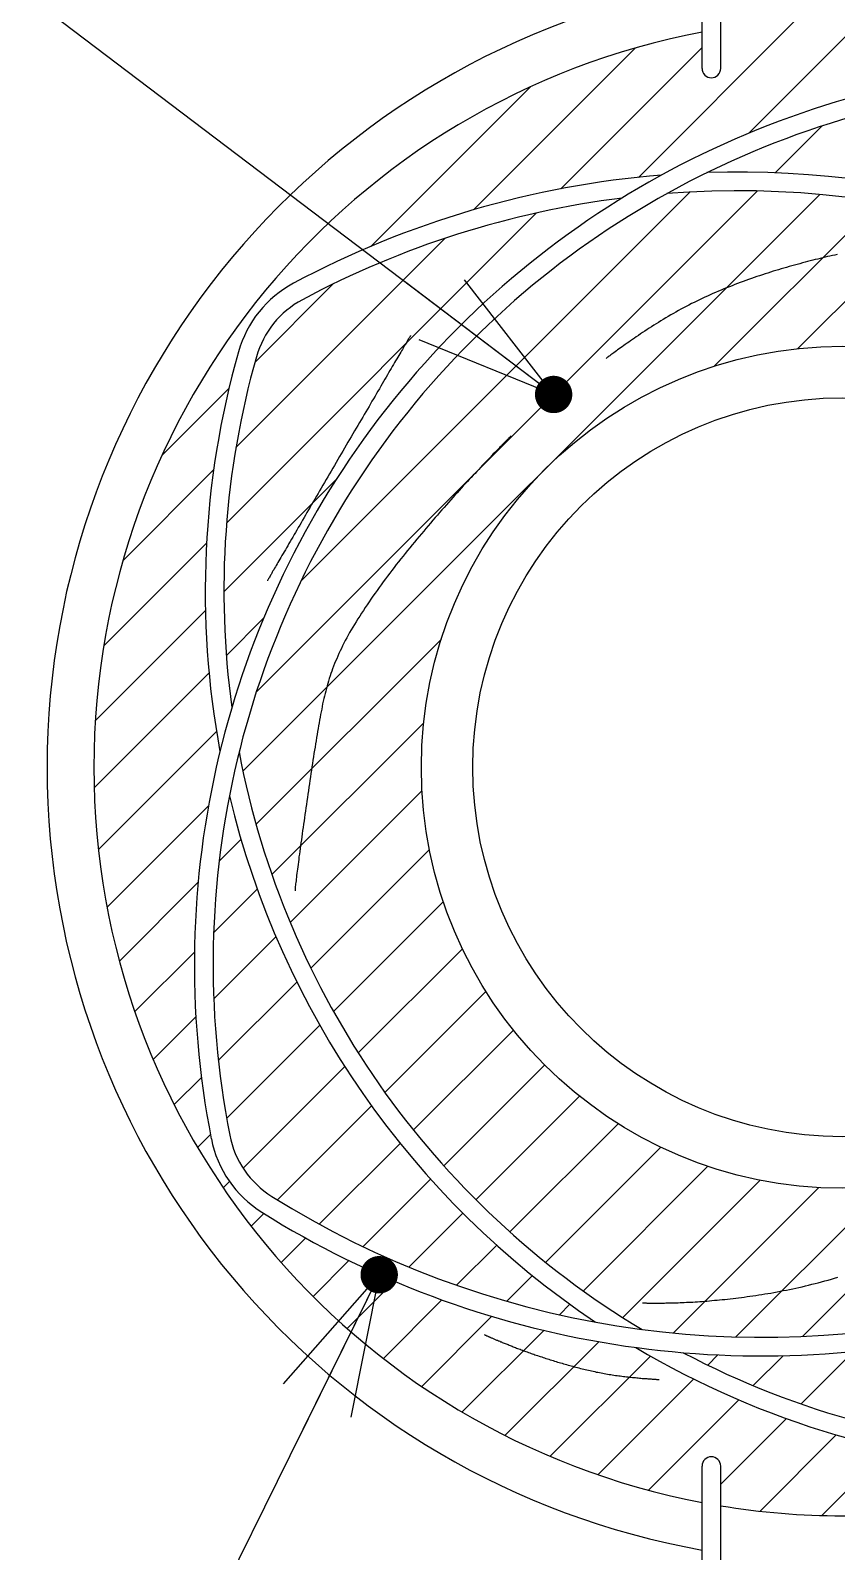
# Model space of a CAD drawing. Extents: x 443 to 1217, y -1921 to -677.
# Drawn here: x 762.58 to 774.06, y -1577.78 to -1556.12 of the extents above; entities that cross this region are included whole.
import ezdxf

# ---------------------------------------------------------------- set-up
doc = ezdxf.new("R2010")
doc.units = 0
doc.header["$MEASUREMENT"] = 0
doc.layers.get('0').update_dxf_attribs({"linetype": 'CONTINUOUS'})
for name, color, linetype in [('2', 2, 'CONTINUOUS'), ('3', 8, 'CONTINUOUS'), ('5', 7, 'CONTINUOUS')]:
    doc.layers.add(name, color=color, linetype=linetype)

msp = doc.modelspace()

# ---------------------------------------------------------------- linework, layer by layer
at = {"color": 7, "linetype": 'Continuous'}
for p, q in [((770.033, -1561.306), (748.811, -1545.229)), ((767.55, -1573.838), (764.269, -1580.481))]:
    msp.add_line(p, q, dxfattribs=at)
at = {"color": 0}
for p, q in [((770.033, -1561.306), (767.91, -1559.697)), ((770.033, -1561.306), (768.764, -1559.673)), ((770.033, -1561.306), (768.117, -1560.526)), ((767.55, -1573.838), (766.185, -1575.393)), ((767.55, -1573.838), (766.371, -1576.227)), ((767.55, -1573.838), (767.145, -1575.867))]:
    msp.add_line(p, q, dxfattribs=at)
at = {"color": 0, "const_width": 0.266}
for points in [[(770.017, -1561.438, 1), (770.05, -1561.174, 1), (770.017, -1561.438)], [(767.683, -1573.83, 1), (767.417, -1573.847, 1), (767.683, -1573.83)]]:
    msp.add_lwpolyline(points, format="xyb", dxfattribs=at)
at = {"layer": '2', "color": 8, "linetype": 'Continuous'}
for p, q in [((771.241, -1558.215), (773.477, -1555.979)), ((772.811, -1557.586), (774.436, -1555.962)), ((768.895, -1558.677), (771.199, -1556.373)), ((770.135, -1558.378), (772.146, -1556.367)), ((767.433, -1559.197), (769.702, -1556.928)), ((773.188, -1558.151), (773.856, -1557.483)), ((765.61, -1566.671), (773.822, -1558.459)), ((765.801, -1565.539), (772.93, -1558.41)), ((766.434, -1563.963), (771.973, -1558.424)), ((772.318, -1560.904), (774.662, -1558.561)), ((765.378, -1563.136), (769.792, -1558.721)), ((773.512, -1560.653), (775.456, -1558.709)), ((765.511, -1562.06), (768.489, -1559.083)), ((765.78, -1560.85), (766.897, -1559.732)), ((764.458, -1562.172), (765.41, -1561.22)), ((763.903, -1563.668), (765.193, -1562.379)), ((765.339, -1564.116), (766.935, -1562.52)), ((763.629, -1564.884), (765.092, -1563.422)), ((763.509, -1565.946), (765.076, -1564.38)), ((765.374, -1565.024), (765.904, -1564.493)), ((765.797, -1567.426), (768.435, -1564.788)), ((763.492, -1566.905), (765.127, -1565.27)), ((766.023, -1568.142), (768.184, -1565.981)), ((763.553, -1567.786), (765.233, -1566.106)), ((766.283, -1568.823), (768.159, -1566.947)), ((763.676, -1568.605), (765.119, -1567.162)), ((765.271, -1567.952), (765.582, -1567.641)), ((766.576, -1569.472), (768.265, -1567.783)), ((763.851, -1569.372), (764.972, -1568.251)), ((765.192, -1568.972), (765.814, -1568.351)), ((766.9, -1570.091), (768.464, -1568.527)), ((765.194, -1569.913), (766.08, -1569.027)), ((764.072, -1570.093), (764.919, -1569.246)), ((767.252, -1570.681), (768.735, -1569.197)), ((765.259, -1570.79), (766.377, -1569.671)), ((767.631, -1571.243), (769.07, -1569.804)), ((764.333, -1570.773), (764.939, -1570.167)), ((765.376, -1571.614), (766.704, -1570.286)), ((768.038, -1571.778), (769.461, -1570.355)), ((765.611, -1572.321), (767.059, -1570.874)), ((768.47, -1572.288), (769.906, -1570.852)), ((764.632, -1571.417), (765.019, -1571.03)), ((766.101, -1572.773), (767.44, -1571.434)), ((768.928, -1572.772), (770.403, -1571.297)), ((764.965, -1572.026), (765.148, -1571.843)), ((769.412, -1573.23), (770.954, -1571.688)), ((766.697, -1573.119), (767.848, -1571.968)), ((769.921, -1573.662), (771.561, -1572.023)), ((770.457, -1574.069), (772.231, -1572.294)), ((773.577, -1574.716), (775.97, -1572.323)), ((765.33, -1572.602), (765.419, -1572.513)), ((767.32, -1573.438), (768.281, -1572.477)), ((771.019, -1574.448), (772.975, -1572.493)), ((771.741, -1574.668), (773.811, -1572.598)), ((772.628, -1574.723), (774.777, -1572.574)), ((765.726, -1573.148), (765.907, -1572.967)), ((767.971, -1573.729), (768.74, -1572.96)), ((766.153, -1573.663), (766.5, -1573.316)), ((768.653, -1573.989), (769.223, -1573.419)), ((766.609, -1574.149), (767.12, -1573.638)), ((767.095, -1574.605), (767.767, -1573.932)), ((769.367, -1574.217), (769.732, -1573.852)), ((767.61, -1575.031), (768.444, -1574.198)), ((770.117, -1574.409), (770.266, -1574.26)), ((768.156, -1575.428), (769.152, -1574.431)), ((768.732, -1575.793), (769.895, -1574.631)), ((769.341, -1576.126), (770.675, -1574.792)), ((769.985, -1576.424), (771.413, -1574.996)), ((772.227, -1575.124), (772.371, -1574.98)), ((772.876, -1575.417), (773.301, -1574.992)), ((773.557, -1575.678), (774.303, -1574.932)), ((770.665, -1576.686), (772.028, -1575.323)), ((771.386, -1576.907), (772.672, -1575.62)), ((772.413, -1576.822), (773.348, -1575.887)), ((772.972, -1577.205), (774.058, -1576.119)), ((773.853, -1577.266), (774.805, -1576.314))]:
    msp.add_line(p, q, dxfattribs=at)
at = {"layer": '3', "color": 3, "linetype": 'Continuous'}
for p, q in [((772.146, -1556.664), (772.146, -1553.027)), ((772.413, -1556.664), (772.413, -1553.027)), ((772.146, -1580.2), (772.146, -1576.564)), ((772.413, -1580.2), (772.413, -1576.564))]:
    msp.add_line(p, q, dxfattribs=at)
at = {"layer": '3', "color": 3}
for p, q in [((774.002, -1559.328), (773.968, -1559.336)), ((774.036, -1559.322), (774.002, -1559.328)), ((774.07, -1559.314), (774.036, -1559.322)), ((773.199, -1559.542), (773.161, -1559.552)), ((773.237, -1559.53), (773.199, -1559.542)), ((773.275, -1559.518), (773.237, -1559.53)), ((773.313, -1559.506), (773.275, -1559.518)), ((773.351, -1559.496), (773.313, -1559.506)), ((773.389, -1559.484), (773.351, -1559.496)), ((773.427, -1559.474), (773.389, -1559.484)), ((773.465, -1559.464), (773.427, -1559.474)), ((773.503, -1559.454), (773.465, -1559.464)), ((773.539, -1559.444), (773.503, -1559.454)), ((773.577, -1559.434), (773.539, -1559.444)), ((773.613, -1559.424), (773.577, -1559.434)), ((773.65, -1559.414), (773.613, -1559.424)), ((773.686, -1559.404), (773.65, -1559.414)), ((773.722, -1559.396), (773.686, -1559.404)), ((773.758, -1559.386), (773.722, -1559.396)), ((773.794, -1559.378), (773.758, -1559.386)), ((773.83, -1559.37), (773.794, -1559.378)), ((773.864, -1559.36), (773.83, -1559.37)), ((773.9, -1559.352), (773.864, -1559.36)), ((773.934, -1559.344), (773.9, -1559.352)), ((773.968, -1559.336), (773.934, -1559.344)), ((772.576, -1559.757), (772.536, -1559.773)), ((772.614, -1559.741), (772.576, -1559.757)), ((772.653, -1559.727), (772.614, -1559.741)), ((772.691, -1559.711), (772.653, -1559.727)), ((772.731, -1559.697), (772.691, -1559.711)), ((772.771, -1559.683), (772.731, -1559.697)), ((772.809, -1559.669), (772.771, -1559.683)), ((772.849, -1559.655), (772.809, -1559.669)), ((772.887, -1559.642), (772.849, -1559.655)), ((772.927, -1559.628), (772.887, -1559.642)), ((772.965, -1559.616), (772.927, -1559.628)), ((773.005, -1559.602), (772.965, -1559.616)), ((773.043, -1559.59), (773.005, -1559.602)), ((773.083, -1559.578), (773.043, -1559.59)), ((773.121, -1559.566), (773.083, -1559.578)), ((773.161, -1559.552), (773.121, -1559.566)), ((772.072, -1559.977), (772.034, -1559.995)), ((772.11, -1559.957), (772.072, -1559.977)), ((772.148, -1559.939), (772.11, -1559.957)), ((772.186, -1559.921), (772.148, -1559.939)), ((772.224, -1559.905), (772.186, -1559.921)), ((772.264, -1559.887), (772.224, -1559.905)), ((772.302, -1559.869), (772.264, -1559.887)), ((772.34, -1559.853), (772.302, -1559.869)), ((772.38, -1559.837), (772.34, -1559.853)), ((772.418, -1559.819), (772.38, -1559.837)), ((772.458, -1559.803), (772.418, -1559.819)), ((772.496, -1559.787), (772.458, -1559.803)), ((772.536, -1559.773), (772.496, -1559.787)), ((771.666, -1560.195), (771.63, -1560.215)), ((771.702, -1560.173), (771.666, -1560.195)), ((771.738, -1560.153), (771.702, -1560.173)), ((771.774, -1560.133), (771.738, -1560.153)), ((771.81, -1560.111), (771.774, -1560.133)), ((771.846, -1560.091), (771.81, -1560.111)), ((771.884, -1560.071), (771.846, -1560.091)), ((771.922, -1560.053), (771.884, -1560.071)), ((771.958, -1560.033), (771.922, -1560.053)), ((771.996, -1560.013), (771.958, -1560.033)), ((772.034, -1559.995), (771.996, -1560.013)), ((771.331, -1560.405), (771.301, -1560.425)), ((771.363, -1560.383), (771.331, -1560.405)), ((771.395, -1560.363), (771.363, -1560.383)), ((771.427, -1560.341), (771.395, -1560.363)), ((771.459, -1560.321), (771.427, -1560.341)), ((771.493, -1560.299), (771.459, -1560.321)), ((771.527, -1560.279), (771.493, -1560.299)), ((771.561, -1560.257), (771.527, -1560.279)), ((771.595, -1560.237), (771.561, -1560.257)), ((771.63, -1560.215), (771.595, -1560.237)), ((767.902, -1560.625), (767.892, -1560.645)), ((767.914, -1560.607), (767.902, -1560.625)), ((767.924, -1560.591), (767.914, -1560.607)), ((767.932, -1560.575), (767.924, -1560.591)), ((767.942, -1560.561), (767.932, -1560.575)), ((767.95, -1560.547), (767.942, -1560.561)), ((767.958, -1560.533), (767.95, -1560.547)), ((767.964, -1560.521), (767.958, -1560.533)), ((767.97, -1560.511), (767.964, -1560.521)), ((767.976, -1560.501), (767.97, -1560.511)), ((767.982, -1560.493), (767.976, -1560.501)), ((767.986, -1560.485), (767.982, -1560.493)), ((767.99, -1560.479), (767.986, -1560.485)), ((767.992, -1560.475), (767.99, -1560.479)), ((767.994, -1560.471), (767.992, -1560.475)), ((767.996, -1560.469), (767.994, -1560.471)), ((767.998, -1560.467), (767.996, -1560.469)), ((771.007, -1560.627), (770.985, -1560.643)), ((771.031, -1560.611), (771.007, -1560.627)), ((771.053, -1560.595), (771.031, -1560.611)), ((771.079, -1560.577), (771.053, -1560.595)), ((771.103, -1560.559), (771.079, -1560.577)), ((771.129, -1560.541), (771.103, -1560.559)), ((771.157, -1560.523), (771.129, -1560.541)), ((771.183, -1560.503), (771.157, -1560.523)), ((771.211, -1560.485), (771.183, -1560.503)), ((771.241, -1560.465), (771.211, -1560.485)), ((771.271, -1560.445), (771.241, -1560.465)), ((771.301, -1560.425), (771.271, -1560.445)), ((767.784, -1560.826), (767.768, -1560.852)), ((767.8, -1560.8), (767.784, -1560.826)), ((767.814, -1560.776), (767.8, -1560.8)), ((767.828, -1560.752), (767.814, -1560.776)), ((767.842, -1560.728), (767.828, -1560.752)), ((767.856, -1560.706), (767.842, -1560.728)), ((767.868, -1560.684), (767.856, -1560.706)), ((767.88, -1560.664), (767.868, -1560.684)), ((767.892, -1560.645), (767.88, -1560.664)), ((770.787, -1560.788), (770.783, -1560.792)), ((770.795, -1560.782), (770.787, -1560.788)), ((770.803, -1560.776), (770.795, -1560.782)), ((770.811, -1560.77), (770.803, -1560.776)), ((770.823, -1560.762), (770.811, -1560.77)), ((770.833, -1560.754), (770.823, -1560.762)), ((770.847, -1560.744), (770.833, -1560.754)), ((770.861, -1560.734), (770.847, -1560.744)), ((770.875, -1560.722), (770.861, -1560.734)), ((770.891, -1560.712), (770.875, -1560.722)), ((770.909, -1560.698), (770.891, -1560.712)), ((770.927, -1560.686), (770.909, -1560.698)), ((770.945, -1560.672), (770.927, -1560.686)), ((770.965, -1560.658), (770.945, -1560.672)), ((770.985, -1560.643), (770.965, -1560.658)), ((767.648, -1561.058), (767.63, -1561.09)), ((767.666, -1561.026), (767.648, -1561.058)), ((767.684, -1560.996), (767.666, -1561.026)), ((767.702, -1560.966), (767.684, -1560.996)), ((767.72, -1560.936), (767.702, -1560.966)), ((767.736, -1560.908), (767.72, -1560.936)), ((767.752, -1560.88), (767.736, -1560.908)), ((767.768, -1560.852), (767.752, -1560.88)), ((767.531, -1561.258), (767.511, -1561.294)), ((767.553, -1561.224), (767.531, -1561.258)), ((767.573, -1561.19), (767.553, -1561.224)), ((767.591, -1561.156), (767.573, -1561.19)), ((767.61, -1561.122), (767.591, -1561.156)), ((767.63, -1561.09), (767.61, -1561.122)), ((767.405, -1561.476), (767.383, -1561.514)), ((767.425, -1561.44), (767.405, -1561.476)), ((767.447, -1561.402), (767.425, -1561.44)), ((767.469, -1561.366), (767.447, -1561.402)), ((767.491, -1561.33), (767.469, -1561.366)), ((767.511, -1561.294), (767.491, -1561.33)), ((767.269, -1561.707), (767.245, -1561.747)), ((767.291, -1561.667), (767.269, -1561.707)), ((767.315, -1561.63), (767.291, -1561.667)), ((767.337, -1561.59), (767.315, -1561.63)), ((767.359, -1561.552), (767.337, -1561.59)), ((767.383, -1561.514), (767.359, -1561.552)), ((767.153, -1561.907), (767.129, -1561.947)), ((767.175, -1561.867), (767.153, -1561.907)), ((767.199, -1561.825), (767.175, -1561.867)), ((767.223, -1561.785), (767.199, -1561.825)), ((767.245, -1561.747), (767.223, -1561.785)), ((769.393, -1561.929), (769.385, -1561.939)), ((769.401, -1561.923), (769.393, -1561.929)), ((769.409, -1561.915), (769.401, -1561.923)), ((769.413, -1561.909), (769.409, -1561.915)), ((769.419, -1561.905), (769.413, -1561.909)), ((769.423, -1561.901), (769.419, -1561.905)), ((769.425, -1561.899), (769.423, -1561.901)), ((769.427, -1561.897), (769.425, -1561.899)), ((769.427, -1561.897), (769.427, -1561.897)), ((767.033, -1562.111), (767.009, -1562.151)), ((767.057, -1562.069), (767.033, -1562.111)), ((767.081, -1562.029), (767.057, -1562.069)), ((767.105, -1561.987), (767.081, -1562.029)), ((767.129, -1561.947), (767.105, -1561.987)), ((769.195, -1562.133), (769.175, -1562.153)), ((769.215, -1562.113), (769.195, -1562.133)), ((769.233, -1562.093), (769.215, -1562.113)), ((769.251, -1562.075), (769.233, -1562.093)), ((769.267, -1562.057), (769.251, -1562.075)), ((769.285, -1562.041), (769.267, -1562.057)), ((769.299, -1562.025), (769.285, -1562.041)), ((769.315, -1562.011), (769.299, -1562.025)), ((769.329, -1561.995), (769.315, -1562.011)), ((769.341, -1561.983), (769.329, -1561.995)), ((769.353, -1561.971), (769.341, -1561.983)), ((769.365, -1561.959), (769.353, -1561.971)), ((769.375, -1561.949), (769.365, -1561.959)), ((769.385, -1561.939), (769.375, -1561.949)), ((766.889, -1562.355), (766.865, -1562.397)), ((766.913, -1562.315), (766.889, -1562.355)), ((766.937, -1562.273), (766.913, -1562.315)), ((766.961, -1562.233), (766.937, -1562.273)), ((766.985, -1562.191), (766.961, -1562.233)), ((767.009, -1562.151), (766.985, -1562.191)), ((768.993, -1562.345), (768.967, -1562.373)), ((769.017, -1562.319), (768.993, -1562.345)), ((769.041, -1562.293), (769.017, -1562.319)), ((769.065, -1562.269), (769.041, -1562.293)), ((769.089, -1562.245), (769.065, -1562.269)), ((769.111, -1562.221), (769.089, -1562.245)), ((769.133, -1562.197), (769.111, -1562.221)), ((769.155, -1562.175), (769.133, -1562.197)), ((769.175, -1562.153), (769.155, -1562.175)), ((766.771, -1562.559), (766.747, -1562.599)), ((766.795, -1562.519), (766.771, -1562.559)), ((766.819, -1562.477), (766.795, -1562.519)), ((766.843, -1562.437), (766.819, -1562.477)), ((766.865, -1562.397), (766.843, -1562.437)), ((768.775, -1562.579), (768.747, -1562.609)), ((768.805, -1562.547), (768.775, -1562.579)), ((768.833, -1562.517), (768.805, -1562.547)), ((768.861, -1562.487), (768.833, -1562.517)), ((768.887, -1562.457), (768.861, -1562.487)), ((768.915, -1562.429), (768.887, -1562.457)), ((768.941, -1562.401), (768.915, -1562.429)), ((768.967, -1562.373), (768.941, -1562.401)), ((766.633, -1562.796), (766.609, -1562.834)), ((766.655, -1562.756), (766.633, -1562.796)), ((766.679, -1562.718), (766.655, -1562.756)), ((766.701, -1562.678), (766.679, -1562.718)), ((766.725, -1562.639), (766.701, -1562.678)), ((766.747, -1562.599), (766.725, -1562.639)), ((768.597, -1562.774), (768.568, -1562.808)), ((768.627, -1562.74), (768.597, -1562.774)), ((768.659, -1562.706), (768.627, -1562.74)), ((768.689, -1562.674), (768.659, -1562.706)), ((768.717, -1562.641), (768.689, -1562.674)), ((768.747, -1562.609), (768.717, -1562.641)), ((766.522, -1562.986), (766.502, -1563.024)), ((766.544, -1562.948), (766.522, -1562.986)), ((766.566, -1562.91), (766.544, -1562.948)), ((766.587, -1562.872), (766.566, -1562.91)), ((766.609, -1562.834), (766.587, -1562.872)), ((768.41, -1562.986), (768.378, -1563.024)), ((768.442, -1562.95), (768.41, -1562.986)), ((768.474, -1562.914), (768.442, -1562.95)), ((768.506, -1562.878), (768.474, -1562.914)), ((768.536, -1562.844), (768.506, -1562.878)), ((768.568, -1562.808), (768.536, -1562.844)), ((766.398, -1563.202), (766.378, -1563.236)), ((766.418, -1563.166), (766.398, -1563.202)), ((766.438, -1563.132), (766.418, -1563.166)), ((766.458, -1563.096), (766.438, -1563.132)), ((766.48, -1563.06), (766.458, -1563.096)), ((766.502, -1563.024), (766.48, -1563.06)), ((768.216, -1563.212), (768.184, -1563.25)), ((768.248, -1563.174), (768.216, -1563.212)), ((768.28, -1563.136), (768.248, -1563.174)), ((768.314, -1563.098), (768.28, -1563.136)), ((768.346, -1563.06), (768.314, -1563.098)), ((768.378, -1563.024), (768.346, -1563.06)), ((766.264, -1563.43), (766.248, -1563.46)), ((766.282, -1563.398), (766.264, -1563.43)), ((766.3, -1563.368), (766.282, -1563.398)), ((766.32, -1563.336), (766.3, -1563.368)), ((766.338, -1563.302), (766.32, -1563.336)), ((766.358, -1563.27), (766.338, -1563.302)), ((766.378, -1563.236), (766.358, -1563.27)), ((768.052, -1563.408), (768.02, -1563.448)), ((768.086, -1563.368), (768.052, -1563.408)), ((768.118, -1563.328), (768.086, -1563.368)), ((768.15, -1563.29), (768.118, -1563.328)), ((768.184, -1563.25), (768.15, -1563.29)), ((766.136, -1563.65), (766.122, -1563.674)), ((766.15, -1563.626), (766.136, -1563.65)), ((766.166, -1563.6), (766.15, -1563.626)), ((766.182, -1563.572), (766.166, -1563.6)), ((766.196, -1563.546), (766.182, -1563.572)), ((766.214, -1563.518), (766.196, -1563.546)), ((766.23, -1563.488), (766.214, -1563.518)), ((766.248, -1563.46), (766.23, -1563.488)), ((767.858, -1563.648), (767.826, -1563.689)), ((767.89, -1563.608), (767.858, -1563.648)), ((767.922, -1563.568), (767.89, -1563.608)), ((767.954, -1563.528), (767.922, -1563.568)), ((767.988, -1563.488), (767.954, -1563.528)), ((768.02, -1563.448), (767.988, -1563.488)), ((766.01, -1563.867), (766.002, -1563.881)), ((766.02, -1563.851), (766.01, -1563.867)), ((766.028, -1563.835), (766.02, -1563.851)), ((766.038, -1563.819), (766.028, -1563.835)), ((766.048, -1563.801), (766.038, -1563.819)), ((766.06, -1563.781), (766.048, -1563.801)), ((766.072, -1563.761), (766.06, -1563.781)), ((766.084, -1563.741), (766.072, -1563.761)), ((766.096, -1563.719), (766.084, -1563.741)), ((766.108, -1563.697), (766.096, -1563.719)), ((766.122, -1563.674), (766.108, -1563.697)), ((767.7, -1563.851), (767.67, -1563.893)), ((767.732, -1563.811), (767.7, -1563.851)), ((767.762, -1563.769), (767.732, -1563.811)), ((767.794, -1563.729), (767.762, -1563.769)), ((767.826, -1563.689), (767.794, -1563.729)), ((765.96, -1563.957), (765.958, -1563.959)), ((765.958, -1563.959), (765.958, -1563.959)), ((765.962, -1563.953), (765.96, -1563.957)), ((765.964, -1563.947), (765.962, -1563.953)), ((765.968, -1563.941), (765.964, -1563.947)), ((765.972, -1563.933), (765.968, -1563.941)), ((765.976, -1563.925), (765.972, -1563.933)), ((765.982, -1563.915), (765.976, -1563.925)), ((765.988, -1563.905), (765.982, -1563.915)), ((765.996, -1563.893), (765.988, -1563.905)), ((766.002, -1563.881), (765.996, -1563.893)), ((767.549, -1564.055), (767.519, -1564.097)), ((767.579, -1564.015), (767.549, -1564.055)), ((767.608, -1563.975), (767.579, -1564.015)), ((767.638, -1563.933), (767.608, -1563.975)), ((767.67, -1563.893), (767.638, -1563.933)), ((767.377, -1564.301), (767.351, -1564.341)), ((767.405, -1564.259), (767.377, -1564.301)), ((767.433, -1564.219), (767.405, -1564.259)), ((767.461, -1564.179), (767.433, -1564.219)), ((767.491, -1564.137), (767.461, -1564.179)), ((767.519, -1564.097), (767.491, -1564.137)), ((767.247, -1564.501), (767.223, -1564.541)), ((767.273, -1564.461), (767.247, -1564.501)), ((767.297, -1564.421), (767.273, -1564.461)), ((767.325, -1564.381), (767.297, -1564.421)), ((767.351, -1564.341), (767.325, -1564.381)), ((767.109, -1564.734), (767.087, -1564.772)), ((767.129, -1564.696), (767.109, -1564.734)), ((767.153, -1564.659), (767.129, -1564.696)), ((767.175, -1564.619), (767.153, -1564.659)), ((767.199, -1564.581), (767.175, -1564.619)), ((767.223, -1564.541), (767.199, -1564.581)), ((766.993, -1564.958), (766.975, -1564.996)), ((767.011, -1564.922), (766.993, -1564.958)), ((767.029, -1564.886), (767.011, -1564.922)), ((767.047, -1564.848), (767.029, -1564.886)), ((767.067, -1564.81), (767.047, -1564.848)), ((767.087, -1564.772), (767.067, -1564.81)), ((766.901, -1565.174), (766.887, -1565.21)), ((766.915, -1565.138), (766.901, -1565.174)), ((766.929, -1565.102), (766.915, -1565.138)), ((766.945, -1565.068), (766.929, -1565.102)), ((766.959, -1565.032), (766.945, -1565.068)), ((766.975, -1564.996), (766.959, -1565.032)), ((766.829, -1565.386), (766.819, -1565.42)), ((766.839, -1565.35), (766.829, -1565.386)), ((766.851, -1565.314), (766.839, -1565.35)), ((766.863, -1565.28), (766.851, -1565.314)), ((766.875, -1565.244), (766.863, -1565.28)), ((766.887, -1565.21), (766.875, -1565.244)), ((766.771, -1565.6), (766.763, -1565.636)), ((766.779, -1565.564), (766.771, -1565.6)), ((766.789, -1565.528), (766.779, -1565.564)), ((766.799, -1565.492), (766.789, -1565.528)), ((766.807, -1565.456), (766.799, -1565.492)), ((766.819, -1565.42), (766.807, -1565.456)), ((766.723, -1565.823), (766.715, -1565.863)), ((766.731, -1565.785), (766.723, -1565.823)), ((766.739, -1565.747), (766.731, -1565.785)), ((766.745, -1565.709), (766.739, -1565.747)), ((766.753, -1565.674), (766.745, -1565.709)), ((766.763, -1565.636), (766.753, -1565.674)), ((766.687, -1566.023), (766.679, -1566.063)), ((766.693, -1565.981), (766.687, -1566.023)), ((766.701, -1565.941), (766.693, -1565.981)), ((766.709, -1565.901), (766.701, -1565.941)), ((766.715, -1565.863), (766.709, -1565.901)), ((766.651, -1566.237), (766.643, -1566.281)), ((766.659, -1566.191), (766.651, -1566.237)), ((766.665, -1566.149), (766.659, -1566.191)), ((766.673, -1566.105), (766.665, -1566.149)), ((766.679, -1566.063), (766.673, -1566.105)), ((766.615, -1566.465), (766.607, -1566.513)), ((766.621, -1566.419), (766.615, -1566.465)), ((766.629, -1566.371), (766.621, -1566.419)), ((766.637, -1566.327), (766.629, -1566.371)), ((766.643, -1566.281), (766.637, -1566.327)), ((766.586, -1566.657), (766.578, -1566.704)), ((766.593, -1566.607), (766.586, -1566.657)), ((766.599, -1566.559), (766.593, -1566.607)), ((766.607, -1566.513), (766.599, -1566.559)), ((766.55, -1566.898), (766.542, -1566.948)), ((766.556, -1566.85), (766.55, -1566.898)), ((766.564, -1566.8), (766.556, -1566.85)), ((766.572, -1566.752), (766.564, -1566.8)), ((766.578, -1566.704), (766.572, -1566.752)), ((766.52, -1567.094), (766.514, -1567.142)), ((766.528, -1567.044), (766.52, -1567.094)), ((766.534, -1566.996), (766.528, -1567.044)), ((766.542, -1566.948), (766.534, -1566.996)), ((766.486, -1567.332), (766.48, -1567.378)), ((766.492, -1567.284), (766.486, -1567.332)), ((766.5, -1567.238), (766.492, -1567.284)), ((766.506, -1567.19), (766.5, -1567.238)), ((766.514, -1567.142), (766.506, -1567.19)), ((766.454, -1567.56), (766.448, -1567.604)), ((766.46, -1567.516), (766.454, -1567.56)), ((766.466, -1567.47), (766.46, -1567.516)), ((766.472, -1567.424), (766.466, -1567.47)), ((766.48, -1567.378), (766.472, -1567.424)), ((766.424, -1567.771), (766.418, -1567.811)), ((766.43, -1567.731), (766.424, -1567.771)), ((766.436, -1567.69), (766.43, -1567.731)), ((766.442, -1567.648), (766.436, -1567.69)), ((766.448, -1567.604), (766.442, -1567.648)), ((766.4, -1567.961), (766.394, -1567.997)), ((766.404, -1567.925), (766.4, -1567.961)), ((766.408, -1567.889), (766.404, -1567.925)), ((766.414, -1567.851), (766.408, -1567.889)), ((766.418, -1567.811), (766.414, -1567.851)), ((766.368, -1568.205), (766.366, -1568.229)), ((766.372, -1568.179), (766.368, -1568.205)), ((766.374, -1568.153), (766.372, -1568.179)), ((766.378, -1568.123), (766.374, -1568.153)), ((766.382, -1568.093), (766.378, -1568.123)), ((766.386, -1568.063), (766.382, -1568.093)), ((766.39, -1568.029), (766.386, -1568.063)), ((766.394, -1567.997), (766.39, -1568.029)), ((766.354, -1568.341), (766.352, -1568.355)), ((766.352, -1568.355), (766.352, -1568.365)), ((766.352, -1568.365), (766.352, -1568.375)), ((766.356, -1568.327), (766.354, -1568.341)), ((766.358, -1568.293), (766.356, -1568.311)), ((766.356, -1568.311), (766.356, -1568.327)), ((766.36, -1568.273), (766.358, -1568.293)), ((766.364, -1568.253), (766.36, -1568.273)), ((766.366, -1568.229), (766.364, -1568.253)), ((773.303, -1574.065), (773.347, -1574.057)), ((773.347, -1574.057), (773.391, -1574.047)), ((773.391, -1574.047), (773.437, -1574.039)), ((773.437, -1574.039), (773.483, -1574.029)), ((773.483, -1574.029), (773.527, -1574.019)), ((773.527, -1574.019), (773.573, -1574.009)), ((773.573, -1574.009), (773.619, -1573.997)), ((773.619, -1573.997), (773.664, -1573.987)), ((773.664, -1573.987), (773.71, -1573.975)), ((773.71, -1573.975), (773.756, -1573.965)), ((773.756, -1573.965), (773.802, -1573.953)), ((773.802, -1573.953), (773.848, -1573.941)), ((773.848, -1573.941), (773.894, -1573.927)), ((773.894, -1573.927), (773.94, -1573.915)), ((773.94, -1573.915), (773.988, -1573.901)), ((773.988, -1573.901), (774.034, -1573.889)), ((774.034, -1573.889), (774.08, -1573.875)), ((771.301, -1574.241), (771.301, -1574.241)), ((771.301, -1574.241), (771.303, -1574.241)), ((771.303, -1574.241), (771.307, -1574.241)), ((771.307, -1574.241), (771.311, -1574.241)), ((771.311, -1574.241), (771.315, -1574.241)), ((771.315, -1574.241), (771.321, -1574.241)), ((771.321, -1574.241), (771.327, -1574.241)), ((771.327, -1574.241), (771.335, -1574.241)), ((771.335, -1574.241), (771.343, -1574.241)), ((771.343, -1574.241), (771.351, -1574.241)), ((771.351, -1574.241), (771.361, -1574.243)), ((771.361, -1574.243), (771.373, -1574.243)), ((771.373, -1574.243), (771.385, -1574.243)), ((771.385, -1574.243), (771.397, -1574.243)), ((771.397, -1574.243), (771.411, -1574.243)), ((771.411, -1574.243), (771.425, -1574.243)), ((771.425, -1574.243), (771.439, -1574.243)), ((771.439, -1574.243), (771.455, -1574.243)), ((771.455, -1574.243), (771.473, -1574.243)), ((771.473, -1574.243), (771.489, -1574.243)), ((771.489, -1574.243), (771.509, -1574.243)), ((771.509, -1574.243), (771.527, -1574.243)), ((771.527, -1574.243), (771.547, -1574.243)), ((771.547, -1574.243), (771.567, -1574.243)), ((771.567, -1574.243), (771.589, -1574.243)), ((771.589, -1574.243), (771.611, -1574.243)), ((771.611, -1574.243), (771.632, -1574.241)), ((771.632, -1574.241), (771.656, -1574.241)), ((771.656, -1574.241), (771.68, -1574.241)), ((771.68, -1574.241), (771.704, -1574.241)), ((771.704, -1574.241), (771.73, -1574.239)), ((771.73, -1574.239), (771.756, -1574.239)), ((771.756, -1574.239), (771.782, -1574.237)), ((771.782, -1574.237), (771.808, -1574.237)), ((771.808, -1574.237), (771.836, -1574.235)), ((771.836, -1574.235), (771.866, -1574.235)), ((771.866, -1574.235), (771.894, -1574.233)), ((771.894, -1574.233), (771.924, -1574.231)), ((771.924, -1574.231), (771.954, -1574.231)), ((771.954, -1574.231), (771.986, -1574.229)), ((771.986, -1574.229), (772.016, -1574.227)), ((772.016, -1574.227), (772.048, -1574.225)), ((772.048, -1574.225), (772.082, -1574.223)), ((772.082, -1574.223), (772.114, -1574.221)), ((772.114, -1574.221), (772.148, -1574.219)), ((772.148, -1574.219), (772.182, -1574.215)), ((772.182, -1574.215), (772.216, -1574.213)), ((772.216, -1574.213), (772.252, -1574.211)), ((772.252, -1574.211), (772.288, -1574.207)), ((772.288, -1574.207), (772.324, -1574.203)), ((772.324, -1574.203), (772.36, -1574.201)), ((772.36, -1574.201), (772.396, -1574.197)), ((772.396, -1574.197), (772.434, -1574.193)), ((772.434, -1574.193), (772.472, -1574.189)), ((772.472, -1574.189), (772.51, -1574.185)), ((772.51, -1574.185), (772.548, -1574.181)), ((772.548, -1574.181), (772.588, -1574.177)), ((772.588, -1574.177), (772.627, -1574.171)), ((772.627, -1574.171), (772.667, -1574.167)), ((772.667, -1574.167), (772.707, -1574.161)), ((772.707, -1574.161), (772.747, -1574.157)), ((772.747, -1574.157), (772.787, -1574.151)), ((772.787, -1574.151), (772.829, -1574.145)), ((772.829, -1574.145), (772.871, -1574.139)), ((772.871, -1574.139), (772.913, -1574.133)), ((772.913, -1574.133), (772.955, -1574.127)), ((772.955, -1574.127), (772.997, -1574.119)), ((772.997, -1574.119), (773.041, -1574.113)), ((773.041, -1574.113), (773.083, -1574.105)), ((773.083, -1574.105), (773.127, -1574.099)), ((773.127, -1574.099), (773.171, -1574.091)), ((773.171, -1574.091), (773.215, -1574.083)), ((773.215, -1574.083), (773.259, -1574.075)), ((773.259, -1574.075), (773.303, -1574.065)), ((769.047, -1574.691), (769.047, -1574.693)), ((769.047, -1574.693), (769.047, -1574.693)), ((769.047, -1574.693), (769.049, -1574.693)), ((769.049, -1574.693), (769.049, -1574.693)), ((769.049, -1574.693), (769.051, -1574.695)), ((769.051, -1574.695), (769.053, -1574.695)), ((769.053, -1574.695), (769.057, -1574.697)), ((769.057, -1574.697), (769.059, -1574.697)), ((769.059, -1574.697), (769.063, -1574.699)), ((769.063, -1574.699), (769.067, -1574.701)), ((769.067, -1574.701), (769.071, -1574.703)), ((769.071, -1574.703), (769.075, -1574.705)), ((769.075, -1574.705), (769.079, -1574.707)), ((769.079, -1574.707), (769.085, -1574.709)), ((769.085, -1574.709), (769.089, -1574.711)), ((769.089, -1574.711), (769.095, -1574.715)), ((769.095, -1574.715), (769.101, -1574.717)), ((769.101, -1574.717), (769.109, -1574.719)), ((769.109, -1574.719), (769.115, -1574.723)), ((769.115, -1574.723), (769.123, -1574.727)), ((769.123, -1574.727), (769.129, -1574.729)), ((769.129, -1574.729), (769.137, -1574.733)), ((769.137, -1574.733), (769.145, -1574.736)), ((769.145, -1574.736), (769.155, -1574.738)), ((769.155, -1574.738), (769.163, -1574.742)), ((769.163, -1574.742), (769.171, -1574.746)), ((769.171, -1574.746), (769.181, -1574.75)), ((769.181, -1574.75), (769.191, -1574.754)), ((769.191, -1574.754), (769.201, -1574.76)), ((769.201, -1574.76), (769.211, -1574.764)), ((769.211, -1574.764), (769.221, -1574.768)), ((769.221, -1574.768), (769.233, -1574.772)), ((769.233, -1574.772), (769.243, -1574.778)), ((769.243, -1574.778), (769.255, -1574.782)), ((769.255, -1574.782), (769.267, -1574.786)), ((769.267, -1574.786), (769.279, -1574.792)), ((769.279, -1574.792), (769.291, -1574.796)), ((769.291, -1574.796), (769.303, -1574.802)), ((769.303, -1574.802), (769.317, -1574.808)), ((769.317, -1574.808), (769.329, -1574.812)), ((769.329, -1574.812), (769.343, -1574.818)), ((769.343, -1574.818), (769.357, -1574.824)), ((769.357, -1574.824), (769.371, -1574.828)), ((769.371, -1574.828), (769.385, -1574.834)), ((769.385, -1574.834), (769.399, -1574.84)), ((769.399, -1574.84), (769.413, -1574.846)), ((769.413, -1574.846), (769.429, -1574.852)), ((769.429, -1574.852), (769.443, -1574.858)), ((769.443, -1574.858), (769.459, -1574.864)), ((769.459, -1574.864), (769.473, -1574.87)), ((769.473, -1574.87), (769.489, -1574.876)), ((769.489, -1574.876), (769.505, -1574.882)), ((769.505, -1574.882), (769.521, -1574.888)), ((769.521, -1574.888), (769.539, -1574.894)), ((769.539, -1574.894), (769.555, -1574.9)), ((769.555, -1574.9), (769.571, -1574.906)), ((769.571, -1574.906), (769.589, -1574.912)), ((769.589, -1574.912), (769.604, -1574.92)), ((769.604, -1574.92), (769.622, -1574.926)), ((769.622, -1574.926), (769.64, -1574.932)), ((769.64, -1574.932), (769.658, -1574.938)), ((769.658, -1574.938), (769.676, -1574.944)), ((769.676, -1574.944), (769.694, -1574.952)), ((769.694, -1574.952), (769.712, -1574.958)), ((769.712, -1574.958), (769.73, -1574.964)), ((769.73, -1574.964), (769.75, -1574.97)), ((769.75, -1574.97), (769.768, -1574.978)), ((769.768, -1574.978), (769.786, -1574.984)), ((769.786, -1574.984), (769.806, -1574.99)), ((769.806, -1574.99), (769.826, -1574.998)), ((769.826, -1574.998), (769.844, -1575.004)), ((769.844, -1575.004), (769.864, -1575.01)), ((769.864, -1575.01), (769.884, -1575.016)), ((769.884, -1575.016), (769.904, -1575.024)), ((769.904, -1575.024), (769.924, -1575.03)), ((769.924, -1575.03), (769.944, -1575.036)), ((769.944, -1575.036), (769.964, -1575.042)), ((769.964, -1575.042), (769.986, -1575.05)), ((769.986, -1575.05), (770.006, -1575.056)), ((770.006, -1575.056), (770.026, -1575.062)), ((770.026, -1575.062), (770.048, -1575.068)), ((770.048, -1575.068), (770.068, -1575.076)), ((770.068, -1575.076), (770.09, -1575.082)), ((770.09, -1575.082), (770.11, -1575.088)), ((770.11, -1575.088), (770.132, -1575.094)), ((770.132, -1575.094), (770.154, -1575.1)), ((770.154, -1575.1), (770.174, -1575.106)), ((770.174, -1575.106), (770.196, -1575.112)), ((770.196, -1575.112), (770.218, -1575.118)), ((770.218, -1575.118), (770.24, -1575.126)), ((770.24, -1575.126), (770.262, -1575.132)), ((770.262, -1575.132), (770.284, -1575.138)), ((770.284, -1575.138), (770.306, -1575.142)), ((770.306, -1575.142), (770.328, -1575.148)), ((770.328, -1575.148), (770.35, -1575.154)), ((770.35, -1575.154), (770.372, -1575.16)), ((770.372, -1575.16), (770.394, -1575.166)), ((770.394, -1575.166), (770.416, -1575.172)), ((770.416, -1575.172), (770.438, -1575.178)), ((770.438, -1575.178), (770.462, -1575.182)), ((770.462, -1575.182), (770.484, -1575.188)), ((770.484, -1575.188), (770.506, -1575.194)), ((770.506, -1575.194), (770.528, -1575.198)), ((770.528, -1575.198), (770.552, -1575.204)), ((770.552, -1575.204), (770.574, -1575.208)), ((770.574, -1575.208), (770.596, -1575.214)), ((770.596, -1575.214), (770.619, -1575.218)), ((770.619, -1575.218), (770.641, -1575.224)), ((770.641, -1575.224), (770.663, -1575.228)), ((770.663, -1575.228), (770.687, -1575.232)), ((770.687, -1575.232), (770.709, -1575.236)), ((770.709, -1575.236), (770.733, -1575.24)), ((770.733, -1575.24), (770.755, -1575.246)), ((770.755, -1575.246), (770.777, -1575.25)), ((770.777, -1575.25), (770.801, -1575.254)), ((770.801, -1575.254), (770.823, -1575.258)), ((770.823, -1575.258), (770.847, -1575.26)), ((770.847, -1575.26), (770.869, -1575.264)), ((770.869, -1575.264), (770.891, -1575.268)), ((770.891, -1575.268), (770.915, -1575.272)), ((770.915, -1575.272), (770.937, -1575.274)), ((770.937, -1575.274), (770.961, -1575.278)), ((770.961, -1575.278), (770.983, -1575.28)), ((770.983, -1575.28), (771.005, -1575.284)), ((771.005, -1575.284), (771.027, -1575.286)), ((771.027, -1575.286), (771.049, -1575.29)), ((771.049, -1575.29), (771.071, -1575.292)), ((771.071, -1575.292), (771.093, -1575.294)), ((771.093, -1575.294), (771.115, -1575.296)), ((771.115, -1575.296), (771.135, -1575.298)), ((771.135, -1575.298), (771.157, -1575.3)), ((771.157, -1575.3), (771.177, -1575.302)), ((771.177, -1575.302), (771.197, -1575.304)), ((771.197, -1575.304), (771.217, -1575.306)), ((771.217, -1575.306), (771.237, -1575.308)), ((771.237, -1575.308), (771.257, -1575.31)), ((771.257, -1575.31), (771.275, -1575.312)), ((771.275, -1575.312), (771.293, -1575.314)), ((771.293, -1575.314), (771.311, -1575.314)), ((771.311, -1575.314), (771.329, -1575.316)), ((771.329, -1575.316), (771.345, -1575.318)), ((771.345, -1575.318), (771.361, -1575.318)), ((771.361, -1575.318), (771.377, -1575.32)), ((771.377, -1575.32), (771.393, -1575.32)), ((771.393, -1575.32), (771.407, -1575.322)), ((771.407, -1575.322), (771.421, -1575.322)), ((771.421, -1575.322), (771.435, -1575.324)), ((771.435, -1575.324), (771.447, -1575.324)), ((771.447, -1575.324), (771.459, -1575.324)), ((771.459, -1575.324), (771.471, -1575.326)), ((771.471, -1575.326), (771.481, -1575.326)), ((771.481, -1575.326), (771.491, -1575.326)), ((771.491, -1575.326), (771.499, -1575.328)), ((771.499, -1575.328), (771.507, -1575.328)), ((771.507, -1575.328), (771.515, -1575.328)), ((771.515, -1575.328), (771.521, -1575.328)), ((771.521, -1575.328), (771.527, -1575.33)), ((771.527, -1575.33), (771.531, -1575.33)), ((771.531, -1575.33), (771.535, -1575.33))]:
    msp.add_line(p, q, dxfattribs=at)
at = {"layer": '3', "color": 3, "linetype": 'Continuous'}
for centre, radius, start, end in [((774.144, -1566.614), 11.322, 100.1642, 259.8358), ((774.144, -1566.614), 10.656, 100.8069, 259.1931), ((777.743, -1569.425), 12.825, 92.8172, 191.1441), ((772.279, -1556.664), 0.133, 180, 0), ((777.743, -1569.425), 12.558, 92.8172, 191.1441), ((772.652, -1571.56), 13.42, 94.6322, 118.1018), ((772.652, -1571.56), 13.42, 52.6234, 91.8574), ((772.652, -1571.56), 13.154, 50.3203, 94.3838), ((772.652, -1571.56), 13.154, 97.1738, 118.1018), ((767.084, -1561.132), 1.598, 118.1018, 164.1993), ((767.084, -1561.132), 1.332, 118.1018, 164.1993), ((777.595, -1564.107), 12.522, 164.1993, 190.4979), ((777.595, -1564.107), 12.256, 164.1993, 187.7668), ((777.595, -1564.107), 12.256, 190.7649, 239.0501), ((777.595, -1564.107), 12.522, 193.4544, 236.2098), ((773.001, -1561.575), 13.154, 237.9493, 329.9852), ((773.001, -1561.575), 13.42, 237.9493, 329.9852), ((766.728, -1571.595), 1.332, 191.1441, 237.9493), ((766.728, -1571.595), 1.598, 191.1441, 237.9493), ((777.595, -1564.107), 12.522, 239.3034, 267.8404), ((777.595, -1564.107), 12.256, 242.2056, 267.8404), ((772.279, -1576.564), 0.133, 0, 180), ((774.144, -1566.614), 10.656, 260.648, 279.352)]:
    msp.add_arc(centre, radius, start, end, dxfattribs=at)
at = {"layer": '5', "color": 3, "linetype": 'Continuous'}
for radius in [5.994, 5.261]:
    msp.add_circle((774.144, -1566.614), radius, dxfattribs=at)

doc.saveas('drawing.dxf')
